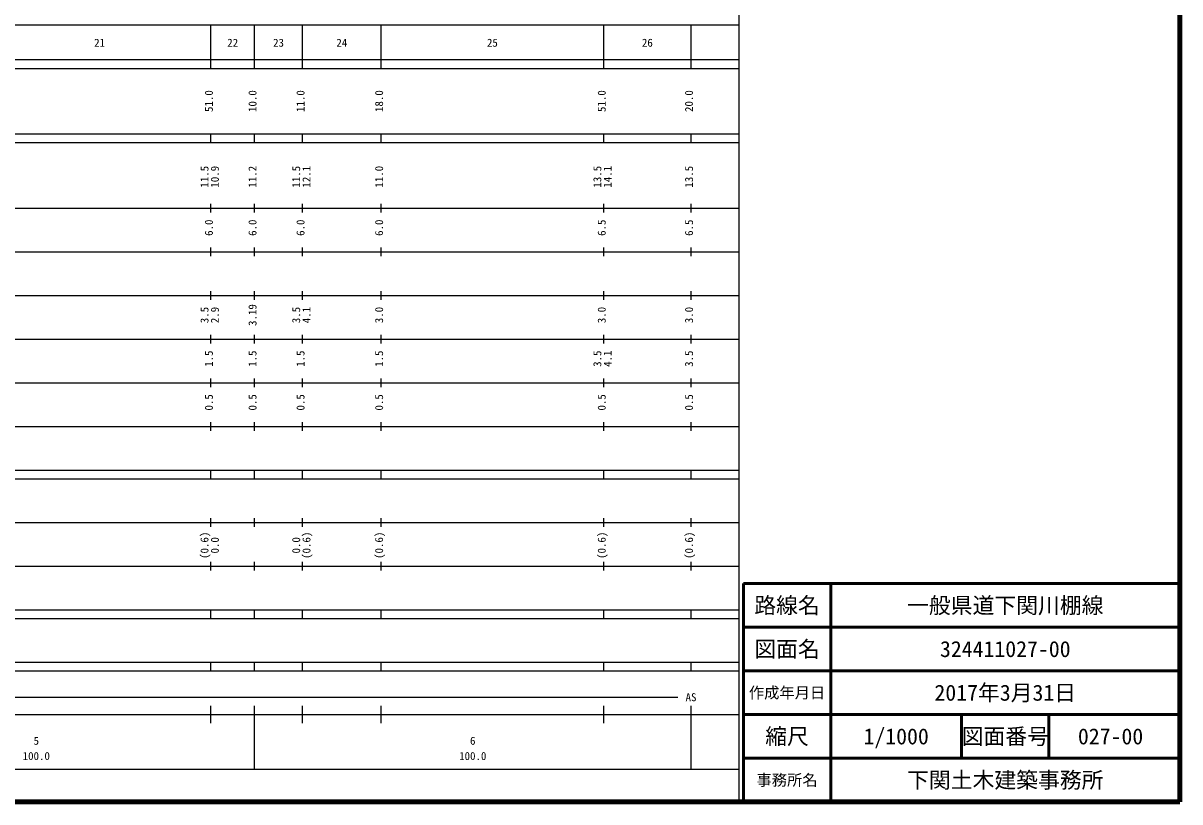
# Model space of a CAD drawing. Units: millimetres on the paper, enlarged 1000 times. Extents: x 40000 to 680000, y 20000 to 380000.
# Drawn here: x 414987 to 680000, y 20000 to 198357 of the extents above; entities that cross this region are included whole.
import ezdxf
from ezdxf.enums import TextEntityAlignment as Align

# ---------------------------------------------------------------- set-up
doc = ezdxf.new("R2010")
doc.units = ezdxf.units.MM
doc.header["$LTSCALE"] = 1000
for name, color, linetype, lineweight in [('M-TTL', 2, 'Continuous', 140), ('M-TTL-BAND', 7, 'Continuous', 25), ('M-TTL-FRAM', 2, 'Continuous', 50), ('M-TTL-LINE', 7, 'Continuous', 50)]:
    doc.layers.add(name, color=color, linetype=linetype, lineweight=lineweight)
doc.layers.add('M-TTL-TXT', color=7, linetype='Continuous')
doc.styles.add('ＭＳ ゴシック', font='')
doc.styles.get('ＭＳ ゴシック').set_extended_font_data('MS Gothic')

msp = doc.modelspace()

# ---------------------------------------------------------------- linework, layer by layer
at = {"layer": 'M-TTL'}
for p, q in [((680000, 20000), (680000, 380000)), ((40000, 20000), (680000, 20000))]:
    msp.add_line(p, q, dxfattribs=at)
at = {"layer": 'M-TTL-BAND'}
for p, q in [((579000, 20000), (579000, 370000)), ((68000, 198000), (579000, 198000)), ((458000, 188000), (458000, 198000)), ((468000, 188000), (468000, 198000)), ((479000, 188000), (479000, 198000)), ((497000, 188000), (497000, 198000)), ((548000, 188000), (548000, 198000)), ((568000, 188000), (568000, 198000)), ((40000, 190000), (579000, 190000)), ((40000, 188000), (579000, 188000)), ((40000, 173000), (579000, 173000)), ((458000, 171000), (458000, 173000)), ((468000, 171000), (468000, 173000)), ((479000, 171000), (479000, 173000)), ((497000, 171000), (497000, 173000)), ((548000, 171000), (548000, 173000)), ((568000, 171000), (568000, 173000)), ((40000, 171000), (579000, 171000)), ((458000, 155000), (458000, 157000)), ((468000, 155000), (468000, 157000)), ((479000, 155000), (479000, 157000)), ((497000, 155000), (497000, 157000)), ((548000, 155000), (548000, 157000)), ((568000, 155000), (568000, 157000)), ((40000, 156000), (579000, 156000)), ((46000, 146000), (579000, 146000)), ((458000, 145000), (458000, 147000)), ((468000, 145000), (468000, 147000)), ((479000, 145000), (479000, 147000)), ((497000, 145000), (497000, 147000)), ((548000, 145000), (548000, 147000)), ((568000, 145000), (568000, 147000)), ((52000, 136000), (579000, 136000)), ((458000, 135000), (458000, 137000)), ((468000, 135000), (468000, 137000)), ((479000, 135000), (479000, 137000)), ((497000, 135000), (497000, 137000)), ((548000, 135000), (548000, 137000)), ((568000, 135000), (568000, 137000)), ((46000, 126000), (579000, 126000)), ((458000, 125000), (458000, 127000)), ((468000, 125000), (468000, 127000)), ((479000, 125000), (479000, 127000)), ((497000, 125000), (497000, 127000)), ((548000, 125000), (548000, 127000)), ((568000, 125000), (568000, 127000)), ((458000, 115000), (458000, 117000)), ((468000, 115000), (468000, 117000)), ((479000, 115000), (479000, 117000)), ((497000, 115000), (497000, 117000)), ((548000, 115000), (548000, 117000)), ((568000, 115000), (568000, 117000)), ((52000, 116000), (579000, 116000)), ((458000, 105000), (458000, 107000)), ((468000, 105000), (468000, 107000)), ((479000, 105000), (479000, 107000)), ((497000, 105000), (497000, 107000)), ((548000, 105000), (548000, 107000)), ((568000, 105000), (568000, 107000)), ((46000, 106000), (579000, 106000)), ((40000, 96000), (579000, 96000)), ((458000, 94000), (458000, 96000)), ((468000, 94000), (468000, 96000)), ((479000, 94000), (479000, 96000)), ((497000, 94000), (497000, 96000)), ((548000, 94000), (548000, 96000)), ((568000, 94000), (568000, 96000)), ((40000, 94000), (579000, 94000)), ((458000, 83000), (458000, 85000)), ((468000, 83000), (468000, 85000)), ((479000, 83000), (479000, 85000)), ((497000, 83000), (497000, 85000)), ((548000, 83000), (548000, 85000)), ((568000, 83000), (568000, 85000)), ((49000, 84000), (579000, 84000)), ((458000, 73000), (458000, 75000)), ((468000, 73000), (468000, 75000)), ((479000, 73000), (479000, 75000)), ((497000, 73000), (497000, 75000)), ((548000, 73000), (548000, 75000)), ((568000, 73000), (568000, 75000)), ((40000, 74000), (579000, 74000)), ((40000, 64000), (579000, 64000)), ((458000, 62000), (458000, 64000)), ((468000, 62000), (468000, 64000)), ((479000, 62000), (479000, 64000)), ((497000, 62000), (497000, 64000)), ((548000, 62000), (548000, 64000)), ((568000, 62000), (568000, 64000)), ((40000, 62000), (579000, 62000)), ((40000, 52000), (579000, 52000)), ((458000, 50000), (458000, 52000)), ((468000, 50000), (468000, 52000)), ((479000, 50000), (479000, 52000)), ((497000, 50000), (497000, 52000)), ((548000, 50000), (548000, 52000)), ((568000, 50000), (568000, 52000)), ((40000, 50000), (579000, 50000)), ((71000, 44000), (565000, 44000)), ((40000, 40000), (579000, 40000)), ((458000, 38000), (458000, 42000)), ((468000, 27500), (468000, 42000)), ((479000, 38000), (479000, 42000)), ((497000, 38000), (497000, 42000)), ((548000, 38000), (548000, 42000)), ((568000, 27500), (568000, 42000)), ((68000, 27500), (579000, 27500))]:
    msp.add_line(p, q, dxfattribs=at)
at = {"layer": 'M-TTL-FRAM'}
for p, q in [((680000, 70000), (580000, 70000)), ((580000, 70000), (580000, 20000))]:
    msp.add_line(p, q, dxfattribs=at)
at = {"layer": 'M-TTL-LINE'}
for p, q in [((600000, 70000), (600000, 20000)), ((680000, 60000), (580000, 60000)), ((680000, 50000), (580000, 50000)), ((680000, 40000), (580000, 40000)), ((630000, 40000), (630000, 30000)), ((650000, 40000), (650000, 30000)), ((680000, 30000), (580000, 30000))]:
    msp.add_line(p, q, dxfattribs=at)

# ---------------------------------------------------------------- texts
at = {"layer": 'M-TTL-BAND', "style": 'ＭＳ ゴシック'}
for s, p in [('21', (432500, 192405)), ('22', (463000, 192405)), ('23', (473500, 192405)), ('24', (488000, 192405)), ('25', (522500, 192405)), ('26', (558000, 192405)), ('AS', (568000, 42500)), ('5', (418000, 32523)), ('6', (518000, 32523)), ('100.0', (418000, 29033)), ('100.0', (518000, 29033))]:
    msp.add_text(s, height=1833, dxfattribs=at).set_placement(p, align=Align.BOTTOM_CENTER)
for s, p in [('51.0', (459000, 180500)), ('10.0', (469000, 180500)), ('11.0', (480000, 180500)), ('18.0', (498000, 180500)), ('51.0', (549000, 180500)), ('20.0', (569000, 180500)), ('11.5', (458000, 163174)), ('10.9', (460370, 163174)), ('11.2', (469000, 163174)), ('11.5', (479000, 163174)), ('12.1', (481370, 163174)), ('11.0', (498000, 163174)), ('13.5', (548000, 163174)), ('14.1', (550370, 163174)), ('13.5', (569000, 163174)), ('6.0', (459000, 151500)), ('6.0', (469000, 151500)), ('6.0', (480000, 151500)), ('6.0', (498000, 151500)), ('6.5', (549000, 151500)), ('6.5', (569000, 151500)), ('3.5', (458000, 131500)), ('2.9', (460370, 131500)), ('3.19', (469000, 131500)), ('3.5', (479000, 131500)), ('4.1', (481370, 131500)), ('3.0', (498000, 131500)), ('3.0', (549000, 131500)), ('3.0', (569000, 131500)), ('1.5', (459000, 121500)), ('1.5', (469000, 121500)), ('1.5', (480000, 121500)), ('1.5', (498000, 121500)), ('3.5', (548000, 121500)), ('4.1', (550370, 121500)), ('3.5', (569000, 121500)), ('0.5', (459000, 111500)), ('0.5', (469000, 111500)), ('0.5', (480000, 111500)), ('0.5', (498000, 111500)), ('0.5', (549000, 111500)), ('0.5', (569000, 111500)), ('(0.6)', (458000, 78764)), ('0.0', (460370, 78764)), ('0.0', (479000, 78764)), ('(0.6)', (481370, 78764)), ('(0.6)', (498000, 78764)), ('(0.6)', (549000, 78764)), ('(0.6)', (569000, 78764))]:
    msp.add_text(s, height=1833, rotation=90, dxfattribs=at).set_placement(p, align=Align.BOTTOM_CENTER)
at = {"layer": 'M-TTL-TXT', "style": 'ＭＳ ゴシック'}
for s, height, p in [('路線名', 3666, (590000, 65000)), ('路線名', 3666, (590000, 65000)), ('一般県道下関川棚線', 3666, (640000, 65000)), ('図面名', 3666, (590000, 55000)), ('図面名', 3666, (590000, 55000)), ('324411027-00', 3666, (640000, 55000)), ('作成年月日', 2566, (590000, 45000)), ('作成年月日', 2566, (590000, 45000)), ('2017年3月31日', 3666, (640000, 45000)), ('縮尺', 3666, (590000, 35000)), ('縮尺', 3666, (590000, 35000)), ('1/1000', 3666, (615000, 35000)), ('図面番号', 3666, (640000, 35000)), ('図面番号', 3666, (640000, 35000)), ('027-00', 3666, (664125, 35000)), ('事務所名', 2566, (590000, 25000)), ('事務所名', 2566, (590000, 25000)), ('下関土木建築事務所', 3666, (640000, 25000))]:
    msp.add_text(s, height=height, dxfattribs=at).set_placement(p, align=Align.MIDDLE_CENTER)

doc.saveas('drawing.dxf')
